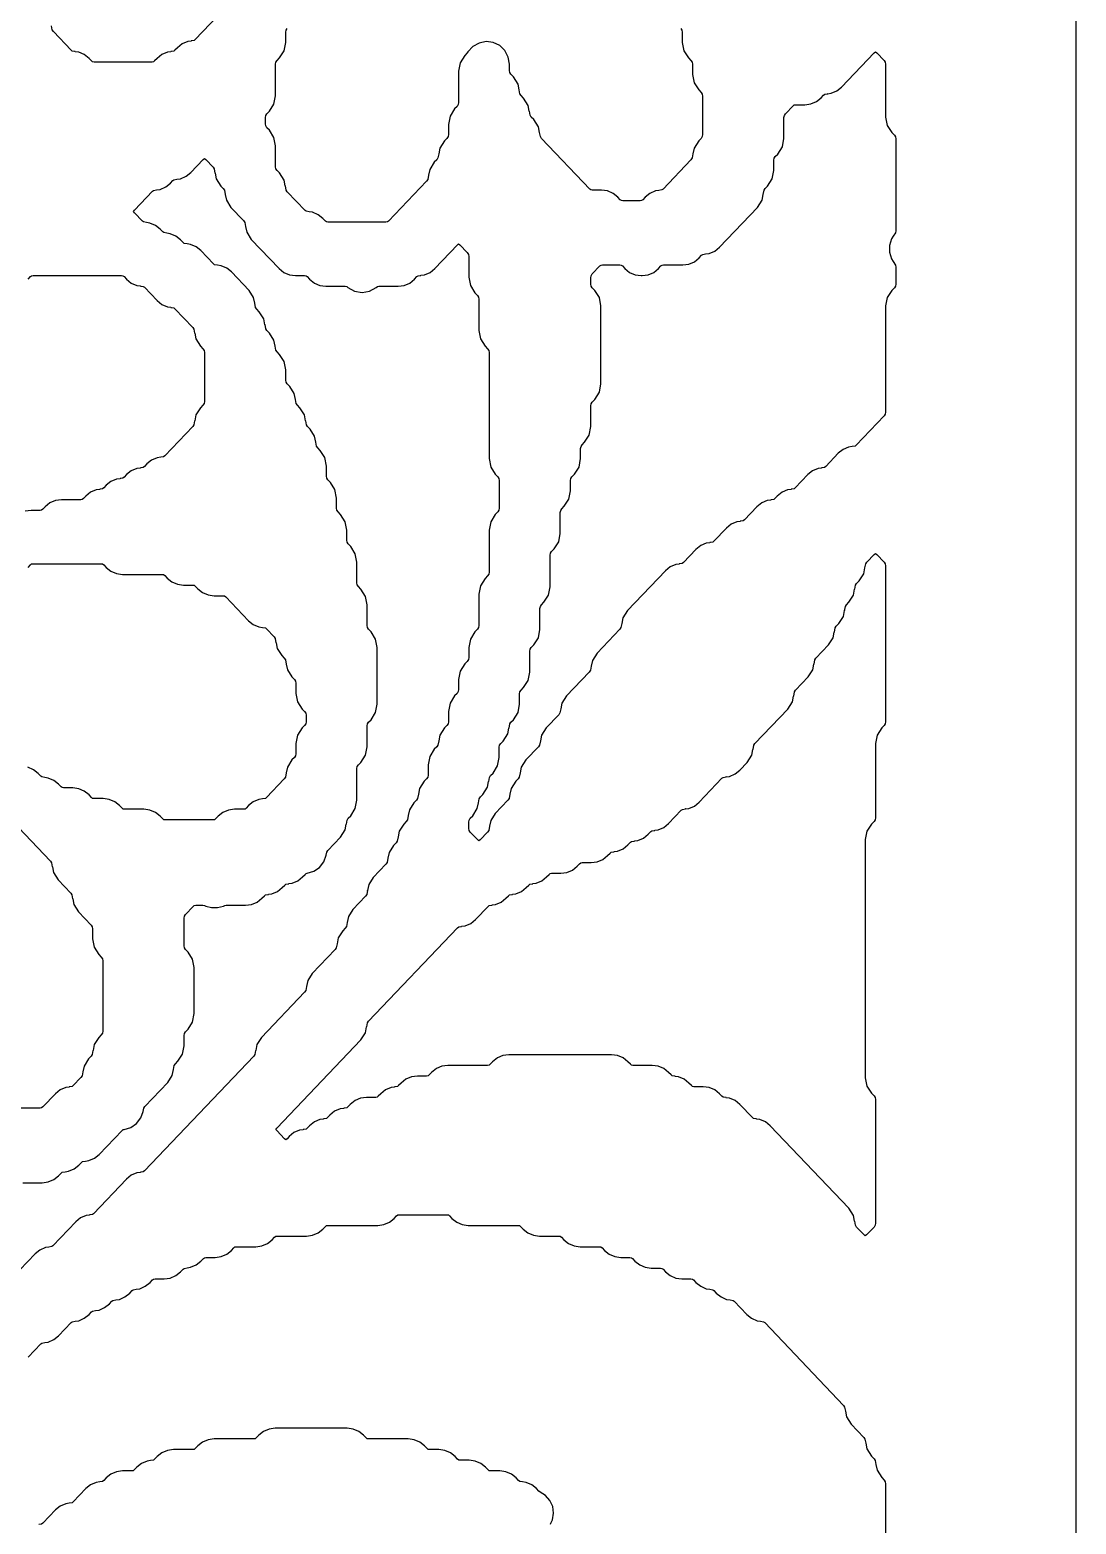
# Model space of a CAD drawing. Header units: millimetres. Extents: x 10 to 410, y 18 to 283.
# Drawn here: x 188.06 to 211.27, y 177.26 to 210.41 of the extents above; entities that cross this region are included whole.
import ezdxf

# ---------------------------------------------------------------- set-up
doc = ezdxf.new("R2010")
doc.units = ezdxf.units.MM
doc.layers.add('CUT', color=1, linetype='Continuous')

msp = doc.modelspace()

# ---------------------------------------------------------------- linework, layer by layer
at = {"layer": 'CUT'}
for points in [[(190.134, 157), (198.134, 157), (198.134, 160), (211.2679, 160), (211.2679, 280), (198.134, 280), (198.134, 283), (190.134, 283), (190.134, 280), (169.134, 280), (169.134, 283), (161.134, 283), (161.134, 280), (148, 280), (148, 160), (161.134, 160), (161.134, 157), (169.134, 157), (169.134, 160), (190.134, 160)], [(198.2088, 193.6126), (198.2335, 193.7409), (198.2356, 193.7405), (198.2531, 193.8317), (198.2775, 193.8696), (198.3322, 193.927), (198.4344, 194.0862), (198.4702, 194.2719), (198.4702, 194.4977), (198.4787, 194.542), (198.5031, 194.58), (198.5578, 194.6374), (198.66, 194.7966), (198.6847, 194.9248), (198.6868, 194.9245), (198.7043, 195.0156), (198.7287, 195.0536), (198.7834, 195.111), (198.8856, 195.2701), (198.9214, 195.4559), (198.9214, 195.6817), (198.9299, 195.726), (198.9543, 195.7639), (199.009, 195.8213), (199.1112, 195.9805), (199.1469, 196.1662), (199.1469, 196.6288), (199.1555, 196.6731), (199.1799, 196.7111), (199.2345, 196.7685), (199.3368, 196.9276), (199.3725, 197.1134), (199.3725, 197.576), (199.3811, 197.6203), (199.4054, 197.6582), (199.4601, 197.7156), (199.5623, 197.8748), (199.5981, 198.0605), (199.5981, 198.7599), (199.6066, 198.8042), (199.631, 198.8422), (199.6857, 198.8996), (199.7879, 199.0587), (199.8237, 199.2444), (199.8237, 199.707), (199.8322, 199.7513), (199.8566, 199.7893), (199.9113, 199.8467), (200.0135, 200.0059), (200.0493, 200.1916), (200.0493, 200.4174), (200.0578, 200.4617), (200.0822, 200.4997), (200.1369, 200.5571), (200.2391, 200.7162), (200.2749, 200.9019), (200.2749, 201.1278), (200.2834, 201.1721), (200.3078, 201.21), (200.3625, 201.2674), (200.4647, 201.4266), (200.5004, 201.6123), (200.5004, 202.0749), (200.509, 202.1192), (200.5334, 202.1572), (200.588, 202.2146), (200.6903, 202.3737), (200.726, 202.5595), (200.726, 204.2904), (200.6903, 204.4762), (200.588, 204.6353), (200.5334, 204.6927), (200.509, 204.7307), (200.5004, 204.775), (200.5004, 204.9163), (200.509, 204.9606), (200.5334, 204.9986), (200.7027, 205.1764), (200.7279, 205.1965), (200.7598, 205.2008), (201.1434, 205.2008), (201.1753, 205.1965), (201.2005, 205.1764), (201.255, 205.1192), (201.3601, 205.0351), (201.4837, 204.9822), (201.617, 204.9641), (201.6397, 204.9641), (201.773, 204.9822), (201.8967, 205.0351), (202.0017, 205.1192), (202.0562, 205.1764), (202.0814, 205.1965), (202.1133, 205.2008), (202.542, 205.2008), (202.6753, 205.2189), (202.799, 205.2719), (202.9041, 205.356), (202.9586, 205.4132), (202.9837, 205.4333), (203.0491, 205.4422), (203.0487, 205.4452), (203.1265, 205.4557), (203.2502, 205.5087), (203.3552, 205.5927), (204.1974, 206.4767), (204.2996, 206.6359), (204.3243, 206.7642), (204.3263, 206.7638), (204.3439, 206.8549), (204.3683, 206.8929), (204.423, 206.9503), (204.5252, 207.1095), (204.5609, 207.2952), (204.5609, 207.521), (204.5695, 207.5653), (204.5939, 207.6033), (204.6485, 207.6607), (204.7508, 207.8198), (204.7865, 208.0055), (204.7865, 208.4681), (204.7951, 208.5124), (204.8194, 208.5504), (204.9888, 208.7282), (205.014, 208.7483), (205.0459, 208.7526), (205.249, 208.7526), (205.3823, 208.7707), (205.506, 208.8237), (205.6111, 208.9078), (205.6656, 208.965), (205.6907, 208.9851), (205.7561, 208.994), (205.7557, 208.997), (205.8335, 209.0075), (205.9572, 209.0605), (206.0622, 209.1445), (206.7888, 209.9072), (206.8168, 209.9284), (206.8448, 209.9072), (207.0095, 209.7343), (207.0338, 209.6964), (207.0424, 209.6521), (207.0424, 208.4791), (207.0781, 208.2934), (207.1804, 208.1342), (207.235, 208.0768), (207.2594, 208.0389), (207.2679, 207.9946), (207.2679, 205.9589), (207.2594, 205.9146), (207.2092, 205.8365), (207.212, 205.8347), (207.1714, 205.7765), (207.1259, 205.6318), (207.1259, 205.4802), (207.1714, 205.3355), (207.212, 205.2773), (207.2092, 205.2755), (207.2594, 205.1974), (207.2679, 205.1531), (207.2679, 204.775), (207.2594, 204.7307), (207.235, 204.6927), (207.1804, 204.6353), (207.0781, 204.4762), (207.0424, 204.2904), (207.0424, 201.9336), (207.0338, 201.8892), (207.0095, 201.8513), (206.3889, 201.1999), (206.3638, 201.1798), (206.2984, 201.1709), (206.2988, 201.1679), (206.221, 201.1574), (206.0973, 201.1044), (205.9923, 201.0204), (205.7122, 200.7264), (205.687, 200.7062), (205.6216, 200.6974), (205.622, 200.6944), (205.5442, 200.6838), (205.4206, 200.6308), (205.3155, 200.5468), (205.0354, 200.2528), (205.0103, 200.2327), (204.9449, 200.2238), (204.9453, 200.2208), (204.8675, 200.2102), (204.7438, 200.1572), (204.6388, 200.0732), (204.5843, 200.016), (204.5591, 199.9959), (204.4937, 199.987), (204.4941, 199.984), (204.4163, 199.9734), (204.2926, 199.9205), (204.1876, 199.8364), (203.9075, 199.5424), (203.8823, 199.5223), (203.8169, 199.5134), (203.8173, 199.5104), (203.7395, 199.4999), (203.6159, 199.4469), (203.5108, 199.3629), (203.2308, 199.0689), (203.2056, 199.0487), (203.1402, 199.0399), (203.1406, 199.0369), (203.0628, 199.0263), (202.9391, 198.9733), (202.8341, 198.8893), (202.554, 198.5953), (202.5288, 198.5752), (202.4634, 198.5663), (202.4638, 198.5633), (202.386, 198.5527), (202.2624, 198.4997), (202.1573, 198.4157), (201.3152, 197.5317), (201.213, 197.3726), (201.1883, 197.2443), (201.1862, 197.2447), (201.1687, 197.1535), (201.1443, 197.1156), (200.6384, 196.5846), (200.5362, 196.4254), (200.5115, 196.2971), (200.5095, 196.2975), (200.4919, 196.2064), (200.4675, 196.1684), (199.9617, 195.6374), (199.8595, 195.4783), (199.8348, 195.35), (199.8327, 195.3504), (199.8152, 195.2592), (199.7908, 195.2213), (199.5105, 194.9271), (199.4083, 194.7679), (199.3836, 194.6396), (199.3816, 194.64), (199.364, 194.5489), (199.3396, 194.5109), (199.0593, 194.2167), (198.9571, 194.0576), (198.9324, 193.9293), (198.9304, 193.9297), (198.9128, 193.8385), (198.8884, 193.8005), (198.8338, 193.7431), (198.7316, 193.584), (198.7068, 193.4557), (198.7048, 193.4561), (198.6872, 193.3649), (198.6629, 193.327), (198.3826, 193.0328), (198.2804, 192.8736), (198.2557, 192.7453), (198.2536, 192.7457), (198.2361, 192.6546), (198.2117, 192.6166), (198.047, 192.4437), (198.019, 192.4226), (197.991, 192.4437), (197.8264, 192.6166), (197.802, 192.6546), (197.7934, 192.6989), (197.7934, 192.8402), (197.802, 192.8845), (197.8264, 192.9225), (197.881, 192.9799), (197.9833, 193.139), (198.008, 193.2673), (198.01, 193.2669), (198.0276, 193.3581), (198.0519, 193.3961), (198.1066, 193.4535)], [(195.5286, 188.2944), (195.5461, 188.3856), (195.5705, 188.4236), (197.5446, 190.4956), (197.5697, 190.5157), (197.6351, 190.5246), (197.6347, 190.5276), (197.7125, 190.5382), (197.8362, 190.5912), (197.9412, 190.6752), (198.2213, 190.9692), (198.2465, 190.9893), (198.3119, 190.9982), (198.3115, 191.0012), (198.3893, 191.0118), (198.5129, 191.0647), (198.618, 191.1488), (198.6725, 191.206), (198.6976, 191.2261), (198.763, 191.235), (198.7626, 191.238), (198.8404, 191.2485), (198.9641, 191.3015), (199.0691, 191.3856), (199.1236, 191.4428), (199.1488, 191.4629), (199.2142, 191.4718), (199.2138, 191.4748), (199.2916, 191.4853), (199.4152, 191.5383), (199.5203, 191.6223), (199.5748, 191.6796), (199.6, 191.6997), (199.6319, 191.704), (199.835, 191.704), (199.9683, 191.7221), (200.092, 191.7751), (200.1971, 191.8591), (200.2516, 191.9163), (200.2767, 191.9365), (200.3086, 191.9408), (200.5118, 191.9408), (200.6451, 191.9589), (200.7688, 192.0119), (200.8738, 192.0959), (200.9283, 192.1531), (200.9535, 192.1733), (201.0189, 192.1821), (201.0185, 192.1851), (201.0963, 192.1957), (201.2199, 192.2487), (201.325, 192.3327), (201.3795, 192.3899), (201.4046, 192.41), (201.47, 192.4189), (201.4696, 192.4219), (201.5474, 192.4325), (201.6711, 192.4855), (201.7761, 192.5695), (201.8306, 192.6267), (201.8558, 192.6468), (201.9212, 192.6557), (201.9208, 192.6587), (201.9986, 192.6693), (202.1223, 192.7222), (202.2273, 192.8063), (202.5074, 193.1003), (202.5326, 193.1204), (202.598, 193.1293), (202.5976, 193.1323), (202.6753, 193.1428), (202.799, 193.1958), (202.9041, 193.2798), (203.4097, 193.8106), (203.4349, 193.8308), (203.5003, 193.8396), (203.4999, 193.8426), (203.5777, 193.8532), (203.7013, 193.9062), (203.8064, 193.9902), (203.9718, 194.1638), (204.074, 194.323), (204.0987, 194.4513), (204.1008, 194.4509), (204.1183, 194.542), (204.1427, 194.58), (204.8741, 195.3478), (204.9763, 195.5069), (205.0011, 195.6352), (205.0031, 195.6348), (205.0206, 195.726), (205.045, 195.7639), (205.3253, 196.0581), (205.4275, 196.2173), (205.4522, 196.3456), (205.4543, 196.3452), (205.4718, 196.4363), (205.4962, 196.4743), (205.7765, 196.7685), (205.8787, 196.9276), (205.9034, 197.0559), (205.9054, 197.0555), (205.923, 197.1467), (205.9474, 197.1847), (206.002, 197.2421), (206.1043, 197.4012), (206.129, 197.5295), (206.131, 197.5291), (206.1486, 197.6203), (206.1729, 197.6582), (206.2276, 197.7156), (206.3298, 197.8748), (206.3546, 198.0031), (206.3566, 198.0027), (206.3741, 198.0938), (206.3985, 198.1318), (206.4532, 198.1892), (206.5554, 198.3484), (206.5801, 198.4766), (206.5822, 198.4763), (206.5997, 198.5674), (206.6241, 198.6054), (206.7888, 198.7782), (206.8168, 198.7994), (206.8448, 198.7782), (207.0095, 198.6054), (207.0338, 198.5674), (207.0424, 198.5231), (207.0424, 195.0667), (207.0338, 195.0224), (207.0095, 194.9845), (206.9548, 194.9271), (206.8526, 194.7679), (206.8168, 194.5822), (206.8168, 192.9357), (206.8082, 192.8914), (206.7839, 192.8534), (206.7292, 192.796), (206.627, 192.6368), (206.5912, 192.4511), (206.5912, 187.1683), (206.627, 186.9826), (206.7292, 186.8234), (206.7839, 186.766), (206.8082, 186.7281), (206.8168, 186.6838), (206.8168, 183.9378), (206.8082, 183.8935), (206.7839, 183.8555), (206.6192, 183.6827), (206.5912, 183.6615), (206.5632, 183.6827), (206.3985, 183.8555), (206.3741, 183.8935), (206.3566, 183.9846), (206.3546, 183.9842), (206.3298, 184.1125), (206.2276, 184.2717), (204.4831, 186.1028), (204.3781, 186.1868), (204.2544, 186.2398), (204.1766, 186.2504), (204.177, 186.2534), (204.1116, 186.2623), (204.0865, 186.2824), (203.8064, 186.5764), (203.7013, 186.6604), (203.5777, 186.7134), (203.4999, 186.724), (203.5003, 186.727), (203.4349, 186.7358), (203.4097, 186.756), (203.3552, 186.8132), (203.2502, 186.8972), (203.1265, 186.9502), (202.9932, 186.9683), (202.7901, 186.9683), (202.7581, 186.9726), (202.733, 186.9927), (202.6785, 187.05), (202.5734, 187.134), (202.4498, 187.187), (202.372, 187.1975), (202.3724, 187.2005), (202.307, 187.2094), (202.2818, 187.2295), (202.2273, 187.2867), (202.1223, 187.3708), (201.9986, 187.4238), (201.8653, 187.4419), (201.4366, 187.4419), (201.4046, 187.4462), (201.3795, 187.4663), (201.325, 187.5235), (201.2199, 187.6076), (201.0963, 187.6605), (200.963, 187.6786), (198.6844, 187.6786), (198.5511, 187.6605), (198.4275, 187.6076), (198.3224, 187.5235), (198.2679, 187.4663), (198.2428, 187.4462), (198.2108, 187.4419), (197.3309, 187.4419), (197.1976, 187.4238), (197.074, 187.3708), (196.9689, 187.2867), (196.9144, 187.2295), (196.8893, 187.2094), (196.8573, 187.2051), (196.6542, 187.2051), (196.5209, 187.187), (196.3972, 187.134), (196.2922, 187.05), (196.2377, 186.9927), (196.2125, 186.9726), (196.1471, 186.9637), (196.1475, 186.9608), (196.0697, 186.9502), (195.9461, 186.8972), (195.841, 186.8132), (195.7865, 186.756), (195.7613, 186.7358), (195.7294, 186.7315), (195.5263, 186.7315), (195.393, 186.7134), (195.2693, 186.6604), (195.1643, 186.5764), (195.1097, 186.5192), (195.0846, 186.499), (195.0192, 186.4902), (195.0196, 186.4872), (194.9418, 186.4766), (194.8181, 186.4236), (194.7131, 186.3396), (194.6586, 186.2824), (194.6334, 186.2623), (194.568, 186.2534), (194.5684, 186.2504), (194.4906, 186.2398), (194.367, 186.1868), (194.2619, 186.1028), (194.2074, 186.0456), (194.1823, 186.0255), (194.1168, 186.0166), (194.1173, 186.0136), (194.0395, 186.003), (193.9158, 185.9501), (193.8107, 185.866), (193.7609, 185.8137), (193.7329, 185.7926), (193.705, 185.8137), (193.5337, 185.9935), (193.5144, 186.0211), (193.5337, 186.0488), (195.3996, 188.0074), (195.5018, 188.1665), (195.5265, 188.2948)]]:
    msp.add_lwpolyline(points, close=True, dxfattribs=at)
for points in [[(193.4029, 211.958), (191.726, 210.1978), (191.7008, 210.1777), (191.6354, 210.1688), (191.6358, 210.1658), (191.558, 210.1553), (191.4344, 210.1023), (191.3293, 210.0182), (191.2748, 209.961), (191.2497, 209.9409), (191.1843, 209.932), (191.1847, 209.929), (191.1069, 209.9185), (190.9832, 209.8655), (190.8782, 209.7815), (190.8237, 209.7243), (190.7985, 209.7041), (190.7666, 209.6998), (189.4806, 209.6998), (189.4487, 209.7041), (189.4236, 209.7243), (189.369, 209.7815), (189.264, 209.8655), (189.1403, 209.9185), (189.0625, 209.929), (189.063, 209.932), (188.9975, 209.9409), (188.9724, 209.961), (188.5774, 210.3756), (188.5531, 210.4136), (188.5355, 210.5047)], [(202.4978, 210.4447), (202.5222, 210.4067), (202.5307, 210.3624), (202.5307, 210.1366), (202.5665, 209.9509), (202.6687, 209.7917), (202.7234, 209.7343), (202.7477, 209.6964), (202.7563, 209.6521), (202.7563, 209.4263), (202.7921, 209.2405), (202.8943, 209.0814), (202.9489, 209.024), (202.9733, 208.986), (202.9819, 208.9417), (202.9819, 208.09), (202.9733, 208.0457), (202.9489, 208.0077), (202.8943, 207.9503), (202.7921, 207.7912), (202.7673, 207.6629), (202.7653, 207.6633), (202.7477, 207.5721), (202.7234, 207.5342), (202.1028, 206.8828), (202.0777, 206.8627), (202.0123, 206.8538), (202.0127, 206.8508), (201.9349, 206.8403), (201.8112, 206.7873), (201.7062, 206.7032), (201.6517, 206.646), (201.6265, 206.6259), (201.5946, 206.6216), (201.211, 206.6216), (201.1791, 206.6259), (201.1539, 206.646), (201.0994, 206.7032), (200.9943, 206.7873), (200.8707, 206.8403), (200.7374, 206.8584), (200.5342, 206.8584), (200.5023, 206.8627), (200.4771, 206.8828), (199.4054, 208.0077), (199.3811, 208.0457), (199.3635, 208.1369), (199.3615, 208.1365), (199.3368, 208.2648), (199.2345, 208.4239), (199.1799, 208.4813), (199.1555, 208.5193), (199.1379, 208.6104), (199.1359, 208.61), (199.1112, 208.7383), (199.009, 208.8975), (198.9543, 208.9549), (198.9299, 208.9928), (198.9123, 209.084), (198.9103, 209.0836), (198.8856, 209.2119), (198.7834, 209.3711), (198.7287, 209.4285), (198.7043, 209.4664), (198.6958, 209.5107), (198.6958, 209.6545), (198.6702, 209.8124), (198.596, 209.9541), (198.4809, 210.0652), (198.3366, 210.1342), (198.1778, 210.1542), (198.0209, 210.1229), (197.8819, 210.0437), (197.7751, 209.9247), (197.7605, 209.902), (197.7058, 209.8446), (197.6036, 209.6855), (197.5679, 209.4997), (197.5679, 208.8004), (197.5593, 208.7561), (197.5349, 208.7181), (197.4803, 208.6607), (197.3781, 208.5015), (197.3423, 208.3158), (197.3423, 208.09), (197.3337, 208.0457), (197.3094, 208.0077), (197.2547, 207.9503), (197.1525, 207.7912), (197.1278, 207.6629), (197.1257, 207.6633), (197.1082, 207.5721), (197.0838, 207.5342), (197.0291, 207.4768), (196.9269, 207.3176), (196.9022, 207.1893), (196.9001, 207.1897), (196.8826, 207.0986), (196.8582, 207.0606), (196.0121, 206.1725), (195.9869, 206.1523), (195.955, 206.148), (194.6691, 206.148), (194.6371, 206.1523), (194.612, 206.1725), (194.5575, 206.2297), (194.4524, 206.3137), (194.3288, 206.3667), (194.251, 206.3772), (194.2514, 206.3802), (194.186, 206.3891), (194.1608, 206.4092), (193.7659, 206.8238), (193.7415, 206.8618), (193.7239, 206.9529), (193.7219, 206.9525), (193.6972, 207.0808), (193.595, 207.24), (193.5403, 207.2974), (193.5159, 207.3353), (193.5074, 207.3796), (193.5074, 207.8422), (193.4716, 208.028), (193.3694, 208.1871), (193.3147, 208.2445), (193.2903, 208.2825), (193.2818, 208.3268), (193.2818, 208.4681), (193.2903, 208.5124), (193.3147, 208.5504), (193.3694, 208.6078), (193.4716, 208.767), (193.5074, 208.9527), (193.5074, 209.6521), (193.5159, 209.6964), (193.5403, 209.7343), (193.595, 209.7917), (193.6972, 209.9509), (193.7329, 210.1366), (193.7329, 210.3624), (193.7415, 210.4067), (193.7659, 210.4447)], [(187.9016, 184.8372), (188.3303, 184.8372), (188.4636, 184.8553), (188.5872, 184.9083), (188.6923, 184.9923), (188.7468, 185.0495), (188.772, 185.0697), (188.8374, 185.0785), (188.837, 185.0815), (188.9148, 185.0921), (189.0384, 185.1451), (189.1435, 185.2291), (189.198, 185.2863), (189.2231, 185.3064), (189.2885, 185.3153), (189.2881, 185.3183), (189.3659, 185.3289), (189.4896, 185.3819), (189.5946, 185.4659), (190.1003, 185.9967), (190.1255, 186.0168), (190.146, 186.0196), (190.2945, 186.064), (190.4223, 186.1518), (190.5171, 186.2746), (190.5697, 186.4205), (190.5833, 186.4913), (190.6077, 186.5293), (191.1135, 187.0602), (191.2157, 187.2194), (191.2405, 187.3477), (191.2425, 187.3473), (191.2601, 187.4384), (191.2844, 187.4764), (191.3391, 187.5338), (191.4413, 187.693), (191.4771, 187.8787), (191.4771, 188.1045), (191.4856, 188.1488), (191.51, 188.1868), (191.5647, 188.2442), (191.6669, 188.4033), (191.7027, 188.5891), (191.7027, 189.6097), (191.6669, 189.7954), (191.5647, 189.9546), (191.51, 190.012), (191.4856, 190.0499), (191.4771, 190.0942), (191.4771, 190.7092), (191.4856, 190.7535), (191.51, 190.7914), (191.6794, 190.9692), (191.7045, 190.9893), (191.7365, 190.9937), (191.8945, 190.9937), (191.9271, 190.9892), (191.9569, 190.9764), (192.0866, 190.9406), (192.2211, 190.9406), (192.3508, 190.9764), (192.3807, 190.9892), (192.4132, 190.9937), (192.842, 190.9937), (192.9753, 191.0118), (193.0989, 191.0647), (193.204, 191.1488), (193.2585, 191.206), (193.2836, 191.2261), (193.349, 191.235), (193.3486, 191.238), (193.4264, 191.2485), (193.5501, 191.3015), (193.6551, 191.3856), (193.7096, 191.4428), (193.7348, 191.4629), (193.8002, 191.4718), (193.7998, 191.4748), (193.8776, 191.4853), (194.0012, 191.5383), (194.1063, 191.6223), (194.1608, 191.6796), (194.186, 191.6997), (194.2065, 191.7025), (194.355, 191.7469), (194.4828, 191.8347), (194.5776, 191.9575), (194.6302, 192.1033), (194.6438, 192.1742), (194.6682, 192.2121), (194.9485, 192.5063), (195.0507, 192.6655), (195.0754, 192.7938), (195.0774, 192.7934), (195.095, 192.8845), (195.1194, 192.9225), (195.174, 192.9799), (195.2762, 193.139), (195.312, 193.3248), (195.312, 194.0242), (195.3206, 194.0685), (195.3449, 194.1064), (195.3996, 194.1638), (195.5018, 194.323), (195.5376, 194.5087), (195.5376, 194.9713), (195.5461, 195.0156), (195.5705, 195.0536), (195.6252, 195.111), (195.7274, 195.2701), (195.7632, 195.4559), (195.7632, 196.7133), (195.7274, 196.899), (195.6252, 197.0582), (195.5705, 197.1156), (195.5461, 197.1535), (195.5376, 197.1978), (195.5376, 197.6604), (195.5018, 197.8462), (195.3996, 198.0053), (195.3449, 198.0627), (195.3206, 198.1007), (195.312, 198.145), (195.312, 198.6076), (195.2762, 198.7933), (195.174, 198.9525), (195.1194, 199.0098), (195.095, 199.0478), (195.0864, 199.0921), (195.0864, 199.3179), (195.0507, 199.5037), (194.9485, 199.6628), (194.8938, 199.7202), (194.8694, 199.7582), (194.8609, 199.8025), (194.8609, 200.0283), (194.8251, 200.214), (194.7229, 200.3732), (194.6682, 200.4306), (194.6438, 200.4685), (194.6353, 200.5128), (194.6353, 200.7386), (194.5995, 200.9244), (194.4973, 201.0835), (194.4426, 201.1409), (194.4182, 201.1789), (194.4007, 201.27), (194.3986, 201.2697), (194.3739, 201.3979), (194.2717, 201.5571), (194.217, 201.6145), (194.1926, 201.6525), (194.1751, 201.7436), (194.173, 201.7432), (194.1483, 201.8715), (194.0461, 202.0307), (193.9914, 202.0881), (193.9671, 202.126), (193.9495, 202.2172), (193.9475, 202.2168), (193.9227, 202.3451), (193.8205, 202.5042), (193.7659, 202.5616), (193.7415, 202.5996), (193.7329, 202.6439), (193.7329, 202.8697), (193.6972, 203.0555), (193.595, 203.2146), (193.5403, 203.272), (193.5159, 203.31), (193.4983, 203.4011), (193.4963, 203.4007), (193.4716, 203.529), (193.3694, 203.6882), (193.3147, 203.7456), (193.2903, 203.7835), (193.2727, 203.8747), (193.2707, 203.8743), (193.246, 204.0026), (193.1438, 204.1618), (193.0891, 204.2192), (193.0647, 204.2571), (193.0472, 204.3483), (193.0451, 204.3479), (193.0204, 204.4762), (192.9182, 204.6353), (192.5272, 205.0457), (192.4222, 205.1298), (192.2985, 205.1827), (192.2207, 205.1933), (192.2211, 205.1963), (192.1557, 205.2052), (192.1306, 205.2253), (191.8505, 205.5193), (191.7454, 205.6033), (191.6218, 205.6563), (191.544, 205.6669), (191.5444, 205.6699), (191.479, 205.6788), (191.4538, 205.6989), (191.3993, 205.7561), (191.2942, 205.8401), (191.1706, 205.8931), (191.0928, 205.9037), (191.0932, 205.9067), (191.0278, 205.9155), (191.0026, 205.9357), (190.9481, 205.9929), (190.8431, 206.0769), (190.7194, 206.1299), (190.6416, 206.1405), (190.642, 206.1434), (190.5766, 206.1523), (190.5515, 206.1725), (190.3755, 206.3572), (190.3562, 206.3848), (190.3755, 206.4124), (190.7771, 206.8339), (190.8022, 206.854), (190.8676, 206.8629), (190.8672, 206.8659), (190.945, 206.8764), (191.0687, 206.9294), (191.1737, 207.0135), (191.2282, 207.0707), (191.2534, 207.0908), (191.3188, 207.0997), (191.3184, 207.1027), (191.3962, 207.1132), (191.5198, 207.1662), (191.6249, 207.2503), (191.9003, 207.5393), (191.9283, 207.5605), (191.9563, 207.5393), (192.1209, 207.3665), (192.1453, 207.3285), (192.1629, 207.2374), (192.1649, 207.2377), (192.1896, 207.1095), (192.2918, 206.9503), (192.3465, 206.8929), (192.3709, 206.8549), (192.3885, 206.7638), (192.3905, 206.7642), (192.4152, 206.6359), (192.5174, 206.4767), (192.7977, 206.1825), (192.8221, 206.1446), (192.8396, 206.0534), (192.8417, 206.0538), (192.8664, 205.9255), (192.9686, 205.7664), (193.5852, 205.1192), (193.6902, 205.0351), (193.8139, 204.9822), (193.9472, 204.9641), (194.1503, 204.9641), (194.1823, 204.9597), (194.2074, 204.9396), (194.2619, 204.8824), (194.367, 204.7984), (194.4906, 204.7454), (194.6239, 204.7273), (195.0527, 204.7273), (195.0846, 204.7229), (195.1125, 204.7006), (195.2593, 204.6192), (195.4248, 204.5911), (195.5903, 204.6192), (195.7371, 204.7006), (195.765, 204.7229), (195.797, 204.7273), (196.2257, 204.7273), (196.359, 204.7454), (196.4827, 204.7984), (196.5877, 204.8824), (196.6422, 204.9396), (196.6674, 204.9597), (196.7328, 204.9686), (196.7324, 204.9716), (196.8102, 204.9822), (196.9338, 205.0351), (197.0389, 205.1192), (197.5399, 205.645), (197.5679, 205.6662), (197.5958, 205.645), (197.7605, 205.4722), (197.7849, 205.4342), (197.7934, 205.3899), (197.7934, 204.9273), (197.8292, 204.7416), (197.9314, 204.5824), (197.9861, 204.525), (198.0105, 204.4871), (198.019, 204.4428), (198.019, 203.7434), (198.0548, 203.5577), (198.157, 203.3985), (198.2117, 203.3411), (198.2361, 203.3031), (198.2446, 203.2588), (198.2446, 200.9019), (198.2804, 200.7162), (198.3826, 200.5571), (198.4373, 200.4997), (198.4617, 200.4617), (198.4702, 200.4174), (198.4702, 199.8025), (198.4617, 199.7582), (198.4373, 199.7202), (198.3826, 199.6628), (198.2804, 199.5037), (198.2446, 199.3179), (198.2446, 198.3818), (198.2361, 198.3375), (198.2117, 198.2995), (198.157, 198.2421), (198.0548, 198.0829), (198.019, 197.8972), (198.019, 197.1978), (198.0105, 197.1535), (197.9861, 197.1156), (197.9314, 197.0582), (197.8292, 196.899), (197.7934, 196.7133), (197.7934, 196.4875), (197.7849, 196.4432), (197.7605, 196.4052), (197.7058, 196.3478), (197.6036, 196.1886), (197.5679, 196.0029), (197.5679, 195.7771), (197.5593, 195.7328), (197.5349, 195.6948), (197.4803, 195.6374), (197.3781, 195.4783), (197.3423, 195.2926), (197.3423, 195.0667), (197.3337, 195.0224), (197.3094, 194.9845), (197.2547, 194.9271), (197.1525, 194.7679), (197.1278, 194.6396), (197.1257, 194.64), (197.1082, 194.5489), (197.0838, 194.5109), (197.0291, 194.4535), (196.9269, 194.2944), (196.8911, 194.1086), (196.8911, 193.8828), (196.8826, 193.8385), (196.8582, 193.8005), (196.8035, 193.7431), (196.7013, 193.584), (196.6766, 193.4557), (196.6746, 193.4561), (196.657, 193.3649), (196.6326, 193.327), (196.5779, 193.2696), (196.4757, 193.1104), (196.451, 192.9821), (196.449, 192.9825), (196.4314, 192.8914), (196.407, 192.8534), (196.3523, 192.796), (196.2501, 192.6368), (196.2254, 192.5086), (196.2234, 192.5089), (196.2058, 192.4178), (196.1814, 192.3798), (196.1268, 192.3224), (196.0246, 192.1633), (195.9998, 192.035), (195.9978, 192.0354), (195.9802, 191.9442), (195.9559, 191.9063), (195.6756, 191.6121), (195.5734, 191.4529), (195.5487, 191.3246), (195.5466, 191.325), (195.5291, 191.2339), (195.5047, 191.1959), (195.2244, 190.9017), (195.1222, 190.7426), (195.0975, 190.6143), (195.0955, 190.6147), (195.0779, 190.5235), (195.0535, 190.4855), (194.9988, 190.4281), (194.8966, 190.269), (194.8719, 190.1407), (194.8699, 190.1411), (194.8523, 190.0499), (194.8279, 190.012), (194.3221, 189.481), (194.2199, 189.3218), (194.1952, 189.1935), (194.1931, 189.1939), (194.1756, 189.1028), (194.1512, 189.0648), (193.1942, 188.0603), (193.092, 187.9011), (193.0673, 187.7728), (193.0652, 187.7732), (193.0477, 187.6821), (193.0233, 187.6441), (190.5981, 185.0985), (190.5729, 185.0783), (190.5075, 185.0695), (190.5079, 185.0665), (190.4301, 185.0559), (190.3065, 185.0029), (190.2014, 184.9189), (189.4702, 184.1513), (189.445, 184.1312), (189.3796, 184.1223), (189.38, 184.1193), (189.3022, 184.1088), (189.1785, 184.0558), (189.0735, 183.9717), (188.5678, 183.441), (188.5427, 183.4208), (188.4773, 183.4119), (188.4777, 183.409), (188.3999, 183.3984), (188.2762, 183.3454), (188.1712, 183.2614), (187.6655, 182.7306)], [(188.0155, 204.8824), (188.0701, 204.9396), (188.0952, 204.9597), (188.1271, 204.9641), (190.0898, 204.9641), (190.1217, 204.9597), (190.1469, 204.9396), (190.2014, 204.8824), (190.3065, 204.7984), (190.4301, 204.7454), (190.5079, 204.7348), (190.5075, 204.7318), (190.5729, 204.7229), (190.5981, 204.7028), (190.8782, 204.4088), (190.9832, 204.3248), (191.1069, 204.2718), (191.1847, 204.2612), (191.1843, 204.2582), (191.2497, 204.2494), (191.2748, 204.2292), (191.6698, 203.8147), (191.6942, 203.7767), (191.7117, 203.6856), (191.7138, 203.6859), (191.7385, 203.5577), (191.8407, 203.3985), (191.8954, 203.3411), (191.9197, 203.3031), (191.9283, 203.2588), (191.9283, 202.1703), (191.9197, 202.126), (191.8954, 202.0881), (191.8407, 202.0307), (191.7385, 201.8715), (191.7138, 201.7432), (191.7117, 201.7436), (191.6942, 201.6525), (191.6698, 201.6145), (191.0492, 200.9632), (191.0241, 200.943), (190.9587, 200.9341), (190.9591, 200.9312), (190.8813, 200.9206), (190.7576, 200.8676), (190.6526, 200.7836), (190.5981, 200.7264), (190.5729, 200.7062), (190.5075, 200.6974), (190.5079, 200.6944), (190.4301, 200.6838), (190.3065, 200.6308), (190.2014, 200.5468), (190.1469, 200.4896), (190.1217, 200.4695), (190.0563, 200.4606), (190.0567, 200.4576), (189.979, 200.447), (189.8553, 200.394), (189.7502, 200.31), (189.6957, 200.2528), (189.6706, 200.2327), (189.6052, 200.2238), (189.6056, 200.2208), (189.5278, 200.2102), (189.4041, 200.1572), (189.2991, 200.0732), (189.2446, 200.016), (189.2194, 199.9959), (189.1875, 199.9915), (188.7588, 199.9915), (188.6255, 199.9734), (188.5018, 199.9205), (188.3967, 199.8364), (188.3422, 199.7792), (188.3171, 199.7591), (188.2852, 199.7548), (188.082, 199.7548), (187.9487, 199.7367)], [(188.0155, 198.4892), (188.0701, 198.5464), (188.0952, 198.5665), (188.1271, 198.5708), (189.6387, 198.5708), (189.6706, 198.5665), (189.6957, 198.5464), (189.7502, 198.4892), (189.8553, 198.4051), (189.979, 198.3521), (190.1123, 198.334), (190.9922, 198.334), (191.0241, 198.3297), (191.0492, 198.3096), (191.1037, 198.2524), (191.2088, 198.1683), (191.3325, 198.1153), (191.4658, 198.0973), (191.6689, 198.0973), (191.7008, 198.0929), (191.726, 198.0728), (191.7805, 198.0156), (191.8856, 197.9315), (192.0092, 197.8786), (192.1425, 197.8605), (192.3457, 197.8605), (192.3776, 197.8561), (192.4027, 197.836), (192.9084, 197.3052), (193.0135, 197.2212), (193.1371, 197.1682), (193.2149, 197.1576), (193.2145, 197.1547), (193.2799, 197.1458), (193.3051, 197.1256), (193.4744, 196.9479), (193.4988, 196.9099), (193.5164, 196.8187), (193.5184, 196.8191), (193.5431, 196.6908), (193.6453, 196.5317), (193.7, 196.4743), (193.7244, 196.4363), (193.742, 196.3452), (193.744, 196.3456), (193.7687, 196.2173), (193.8709, 196.0581), (193.9256, 196.0007), (193.95, 195.9628), (193.9585, 195.9185), (193.9585, 195.6926), (193.9943, 195.5069), (194.0965, 195.3478), (194.1512, 195.2904), (194.1756, 195.2524), (194.1841, 195.2081), (194.1841, 195.0667), (194.1756, 195.0224), (194.1512, 194.9845), (194.0965, 194.9271), (193.9943, 194.7679), (193.9585, 194.5822), (193.9585, 194.3564), (193.95, 194.3121), (193.9256, 194.2741), (193.8709, 194.2167), (193.7687, 194.0576), (193.744, 193.9293), (193.742, 193.9297), (193.7244, 193.8385), (193.7, 193.8005), (193.3051, 193.386), (193.2799, 193.3659), (193.2145, 193.357), (193.2149, 193.354), (193.1371, 193.3434), (193.0135, 193.2904), (192.9084, 193.2064), (192.8539, 193.1492), (192.8288, 193.1291), (192.7968, 193.1247), (192.5937, 193.1247), (192.4604, 193.1066), (192.3367, 193.0537), (192.2317, 192.9696), (192.1772, 192.9124), (192.152, 192.8923), (192.1201, 192.8879), (191.0597, 192.8879), (191.0278, 192.8923), (191.0026, 192.9124), (190.9481, 192.9696), (190.8431, 193.0537), (190.7194, 193.1066), (190.5861, 193.1247), (190.1574, 193.1247), (190.1255, 193.1291), (190.1003, 193.1492), (190.0458, 193.2064), (189.9407, 193.2904), (189.8171, 193.3434), (189.6838, 193.3615), (189.4806, 193.3615), (189.4487, 193.3659), (189.4236, 193.386), (189.369, 193.4432), (189.264, 193.5272), (189.1403, 193.5802), (189.007, 193.5983), (188.8039, 193.5983), (188.772, 193.6026), (188.7468, 193.6228), (188.6923, 193.68), (188.5872, 193.764), (188.4636, 193.817), (188.3858, 193.8276), (188.3862, 193.8306), (188.3208, 193.8394), (188.2956, 193.8596), (188.2411, 193.9168), (188.1361, 194.0008), (188.0124, 194.0538)], [(187.6655, 192.8635), (188.5116, 191.9754), (188.536, 191.9374), (188.5535, 191.8462), (188.5556, 191.8466), (188.5803, 191.7183), (188.6825, 191.5592), (188.9628, 191.265), (188.9872, 191.227), (189.0047, 191.1359), (189.0068, 191.1363), (189.0315, 191.008), (189.1337, 190.8488), (189.4139, 190.5546), (189.4383, 190.5167), (189.4469, 190.4724), (189.4469, 190.2466), (189.4826, 190.0608), (189.5848, 189.9017), (189.6395, 189.8443), (189.6639, 189.8063), (189.6724, 189.762), (189.6724, 188.1999), (189.6639, 188.1556), (189.6395, 188.1177), (189.5848, 188.0603), (189.4826, 187.9011), (189.4579, 187.7728), (189.4559, 187.7732), (189.4383, 187.6821), (189.4139, 187.6441), (189.3593, 187.5867), (189.257, 187.4275), (189.2323, 187.2993), (189.2303, 187.2996), (189.2127, 187.2085), (189.1884, 187.1705), (189.019, 186.9927), (188.9938, 186.9726), (188.9284, 186.9637), (188.9288, 186.9608), (188.851, 186.9502), (188.7274, 186.8972), (188.6223, 186.8132), (188.3422, 186.5192), (188.3171, 186.499), (188.2852, 186.4947), (186.5481, 186.4947)], [(188.0155, 180.967), (188.2956, 181.261), (188.3208, 181.2811), (188.3862, 181.29), (188.3858, 181.2929), (188.4636, 181.3035), (188.5872, 181.3565), (188.6923, 181.4405), (188.9724, 181.7345), (188.9975, 181.7547), (189.063, 181.7635), (189.0625, 181.7665), (189.1403, 181.7771), (189.264, 181.8301), (189.369, 181.9141), (189.4236, 181.9713), (189.4487, 181.9914), (189.5141, 182.0003), (189.5137, 182.0033), (189.5915, 182.0139), (189.7152, 182.0669), (189.8202, 182.1509), (189.8747, 182.2081), (189.8999, 182.2282), (189.9653, 182.2371), (189.9649, 182.2401), (190.0427, 182.2507), (190.1663, 182.3036), (190.2714, 182.3877), (190.3259, 182.4449), (190.351, 182.465), (190.4165, 182.4739), (190.416, 182.4769), (190.4938, 182.4874), (190.6175, 182.5404), (190.7225, 182.6245), (190.7771, 182.6817), (190.8022, 182.7018), (190.8341, 182.7061), (191.0373, 182.7061), (191.1706, 182.7242), (191.2942, 182.7772), (191.3993, 182.8612), (191.4538, 182.9185), (191.479, 182.9386), (191.5444, 182.9475), (191.544, 182.9505), (191.6218, 182.961), (191.7454, 183.014), (191.8505, 183.098), (191.905, 183.1552), (191.9301, 183.1754), (191.9621, 183.1797), (192.1652, 183.1797), (192.2985, 183.1978), (192.4222, 183.2508), (192.5272, 183.3348), (192.5817, 183.392), (192.6069, 183.4122), (192.6388, 183.4165), (193.0675, 183.4165), (193.2008, 183.4346), (193.3245, 183.4876), (193.4295, 183.5716), (193.4841, 183.6288), (193.5092, 183.6489), (193.5411, 183.6533), (194.1955, 183.6533), (194.3288, 183.6714), (194.4524, 183.7244), (194.5575, 183.8084), (194.612, 183.8656), (194.6371, 183.8857), (194.6691, 183.8901), (195.7745, 183.8901), (195.9078, 183.9082), (196.0315, 183.9611), (196.1366, 184.0452), (196.1911, 184.1024), (196.2162, 184.1225), (196.2481, 184.1268), (197.3085, 184.1268), (197.3404, 184.1225), (197.3656, 184.1024), (197.4201, 184.0452), (197.5251, 183.9611), (197.6488, 183.9082), (197.7821, 183.8901), (198.8876, 183.8901), (198.9195, 183.8857), (198.9447, 183.8656), (198.9992, 183.8084), (199.1042, 183.7244), (199.2279, 183.6714), (199.3612, 183.6533), (199.7899, 183.6533), (199.8218, 183.6489), (199.847, 183.6288), (199.9015, 183.5716), (200.0066, 183.4876), (200.1302, 183.4346), (200.2635, 183.4165), (200.6922, 183.4165), (200.7242, 183.4122), (200.7493, 183.392), (200.8038, 183.3348), (200.9089, 183.2508), (201.0325, 183.1978), (201.1659, 183.1797), (201.369, 183.1797), (201.4009, 183.1754), (201.4261, 183.1552), (201.4806, 183.098), (201.5856, 183.014), (201.7093, 182.961), (201.8426, 182.9429), (202.0457, 182.9429), (202.0777, 182.9386), (202.1028, 182.9185), (202.1573, 182.8612), (202.2624, 182.7772), (202.386, 182.7242), (202.5194, 182.7061), (202.7225, 182.7061), (202.7544, 182.7018), (202.7796, 182.6817), (202.8341, 182.6245), (202.9391, 182.5404), (203.0628, 182.4874), (203.1406, 182.4769), (203.1402, 182.4739), (203.2056, 182.465), (203.2308, 182.4449), (203.2853, 182.3877), (203.3903, 182.3036), (203.514, 182.2507), (203.5918, 182.2401), (203.5913, 182.2371), (203.6568, 182.2282), (203.6819, 182.2081), (203.962, 181.9141), (204.0671, 181.8301), (204.1907, 181.7771), (204.2685, 181.7665), (204.2681, 181.7635), (204.3335, 181.7547), (204.3587, 181.7345), (206.1071, 179.8992), (206.1315, 179.8613), (206.1491, 179.7701), (206.1511, 179.7705), (206.1758, 179.6422), (206.278, 179.4831), (206.5583, 179.1889), (206.5827, 179.1509), (206.6002, 179.0598), (206.6023, 179.0602), (206.627, 178.9319), (206.7292, 178.7727), (206.7839, 178.7153), (206.8082, 178.6773), (206.8258, 178.5862), (206.8278, 178.5866), (206.8526, 178.4583), (206.9548, 178.2991), (207.0095, 178.2417), (207.0338, 178.2038), (207.0424, 178.1595), (207.0424, 167.3627)], [(199.6045, 177.261), (199.6127, 177.2873), (199.65, 177.3623), (199.6742, 177.5077), (199.655, 177.6538), (199.5941, 177.788), (199.4967, 177.8985), (199.3786, 177.9713), (199.3492, 177.9949), (199.2947, 178.0521), (199.1897, 178.1361), (199.066, 178.1891), (198.9882, 178.1997), (198.9886, 178.2026), (198.9232, 178.2115), (198.8981, 178.2316), (198.8436, 178.2889), (198.7385, 178.3729), (198.6148, 178.4259), (198.4815, 178.444), (198.2784, 178.444), (198.2465, 178.4483), (198.2213, 178.4684), (198.1668, 178.5256), (198.0617, 178.6097), (197.9381, 178.6627), (197.8048, 178.6808), (197.6016, 178.6808), (197.5697, 178.6851), (197.5446, 178.7052), (197.4901, 178.7624), (197.385, 178.8465), (197.2613, 178.8994), (197.128, 178.9175), (196.9249, 178.9175), (196.893, 178.9219), (196.8678, 178.942), (196.8133, 178.9992), (196.7082, 179.0833), (196.5846, 179.1362), (196.4513, 179.1543), (195.5714, 179.1543), (195.5395, 179.1587), (195.5143, 179.1788), (195.4598, 179.236), (195.3547, 179.32), (195.2311, 179.373), (195.0978, 179.3911), (193.496, 179.3911), (193.3627, 179.373), (193.2391, 179.32), (193.134, 179.236), (193.0795, 179.1788), (193.0543, 179.1587), (193.0224, 179.1543), (192.1425, 179.1543), (192.0092, 179.1362), (191.8856, 179.0833), (191.7805, 178.9992), (191.726, 178.942), (191.7008, 178.9219), (191.6689, 178.9175), (191.2402, 178.9175), (191.1069, 178.8994), (190.9832, 178.8465), (190.8782, 178.7624), (190.8237, 178.7052), (190.7985, 178.6851), (190.7331, 178.6762), (190.7335, 178.6732), (190.6557, 178.6627), (190.5321, 178.6097), (190.427, 178.5256), (190.3725, 178.4684), (190.3473, 178.4483), (190.3154, 178.444), (190.1123, 178.444), (189.979, 178.4259), (189.8553, 178.3729), (189.7502, 178.2889), (189.6957, 178.2316), (189.6706, 178.2115), (189.6052, 178.2026), (189.6056, 178.1997), (189.5278, 178.1891), (189.4041, 178.1361), (189.2991, 178.0521), (189.019, 177.7581), (188.9938, 177.7379), (188.9284, 177.7291), (188.9288, 177.7261), (188.851, 177.7155), (188.7274, 177.6625), (188.6223, 177.5785), (188.3422, 177.2845), (188.3171, 177.2644), (188.2517, 177.2555)]]:
    msp.add_lwpolyline(points, dxfattribs=at)

doc.saveas('drawing.dxf')
